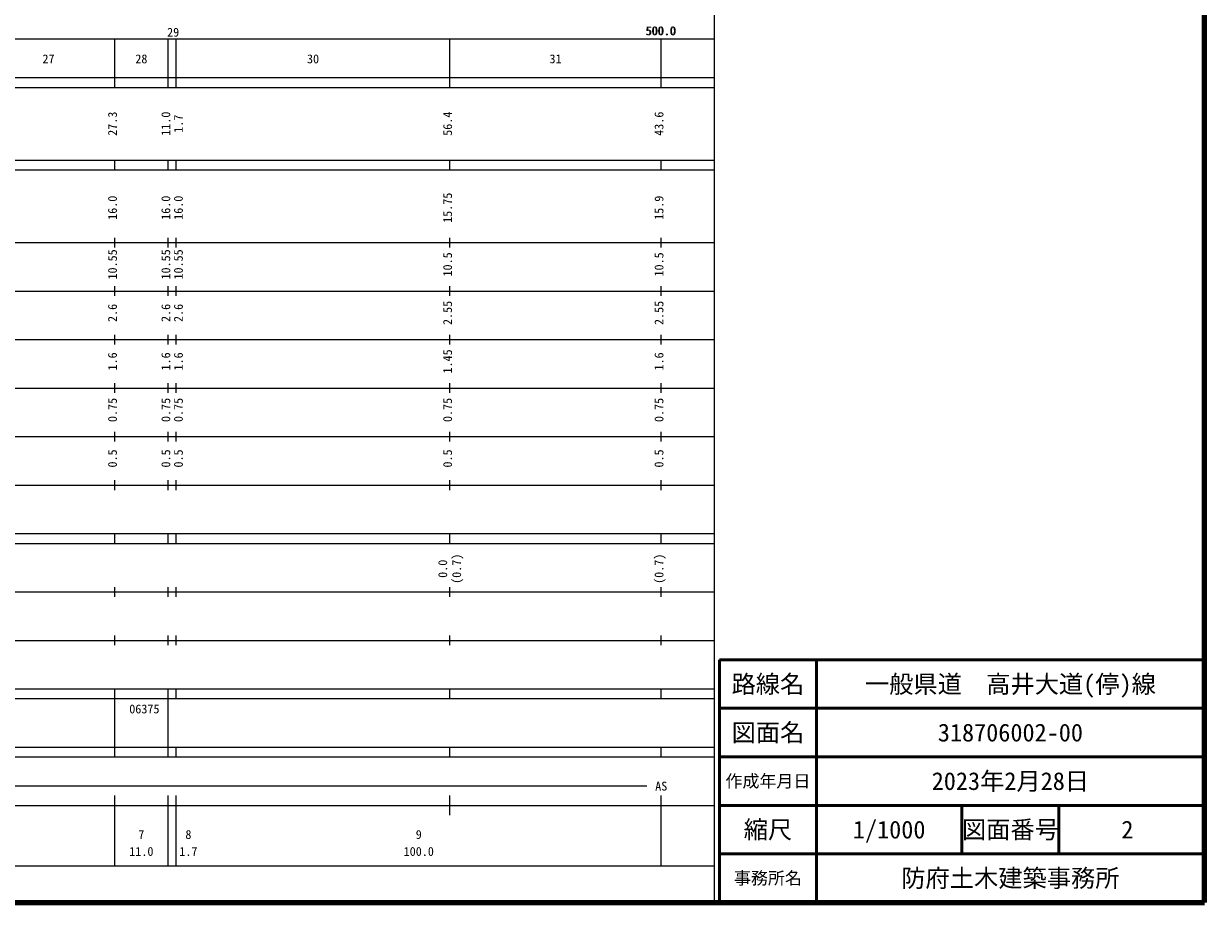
# Model space of a CAD drawing. Units: millimetres on the paper, enlarged 1000 times. Extents: x 40000 to 680000, y 20000 to 380000.
# Drawn here: x 436517 to 680000, y 20000 to 201132 of the extents above; entities that cross this region are included whole.
import ezdxf
from ezdxf.enums import TextEntityAlignment as Align

# ---------------------------------------------------------------- set-up
doc = ezdxf.new("R2010")
doc.units = ezdxf.units.MM
doc.header["$LTSCALE"] = 1000
for name, color, linetype, lineweight in [('M-TTL', 2, 'Continuous', 140), ('M-TTL-BAND', 7, 'Continuous', 25), ('M-TTL-FRAM', 2, 'Continuous', 50), ('M-TTL-LINE', 7, 'Continuous', 50)]:
    doc.layers.add(name, color=color, linetype=linetype, lineweight=lineweight)
doc.layers.add('M-TTL-TXT', color=7, linetype='Continuous')
doc.styles.add('ＭＳ ゴシック', font='')
doc.styles.get('ＭＳ ゴシック').set_extended_font_data('MS Gothic')

msp = doc.modelspace()

# ---------------------------------------------------------------- linework, layer by layer
at = {"layer": 'M-TTL'}
for p, q in [((680000, 20000), (680000, 380000)), ((40000, 20000), (680000, 20000))]:
    msp.add_line(p, q, dxfattribs=at)
at = {"layer": 'M-TTL-BAND'}
for p, q in [((579000, 20000), (579000, 370000)), ((68000, 198000), (579000, 198000)), ((455300, 188000), (455300, 198000)), ((466300, 188000), (466300, 198000)), ((468000, 188000), (468000, 198000)), ((524400, 188000), (524400, 198000)), ((568000, 188000), (568000, 198000)), ((40000, 190000), (579000, 190000)), ((40000, 188000), (579000, 188000)), ((40000, 173000), (579000, 173000)), ((455300, 171000), (455300, 173000)), ((466300, 171000), (466300, 173000)), ((468000, 171000), (468000, 173000)), ((524400, 171000), (524400, 173000)), ((568000, 171000), (568000, 173000)), ((40000, 171000), (579000, 171000)), ((40000, 156000), (579000, 156000)), ((455300, 155000), (455300, 157000)), ((466300, 155000), (466300, 157000)), ((468000, 155000), (468000, 157000)), ((524400, 155000), (524400, 157000)), ((568000, 155000), (568000, 157000)), ((455300, 145000), (455300, 147000)), ((466300, 145000), (466300, 147000)), ((468000, 145000), (468000, 147000)), ((524400, 145000), (524400, 147000)), ((568000, 145000), (568000, 147000)), ((46000, 146000), (579000, 146000)), ((455300, 135000), (455300, 137000)), ((466300, 135000), (466300, 137000)), ((468000, 135000), (468000, 137000)), ((524400, 135000), (524400, 137000)), ((568000, 135000), (568000, 137000)), ((52000, 136000), (579000, 136000)), ((455300, 125000), (455300, 127000)), ((466300, 125000), (466300, 127000)), ((468000, 125000), (468000, 127000)), ((524400, 125000), (524400, 127000)), ((568000, 125000), (568000, 127000)), ((46000, 126000), (579000, 126000)), ((455300, 115000), (455300, 117000)), ((466300, 115000), (466300, 117000)), ((468000, 115000), (468000, 117000)), ((524400, 115000), (524400, 117000)), ((568000, 115000), (568000, 117000)), ((52000, 116000), (579000, 116000)), ((46000, 106000), (579000, 106000)), ((455300, 105000), (455300, 107000)), ((466300, 105000), (466300, 107000)), ((468000, 105000), (468000, 107000)), ((524400, 105000), (524400, 107000)), ((568000, 105000), (568000, 107000)), ((40000, 96000), (579000, 96000)), ((455300, 94000), (455300, 96000)), ((466300, 94000), (466300, 96000)), ((468000, 94000), (468000, 96000)), ((524400, 94000), (524400, 96000)), ((568000, 94000), (568000, 96000)), ((40000, 94000), (579000, 94000)), ((49000, 84000), (579000, 84000)), ((455300, 83000), (455300, 85000)), ((466300, 83000), (466300, 85000)), ((468000, 83000), (468000, 85000)), ((524400, 83000), (524400, 85000)), ((568000, 83000), (568000, 85000)), ((40000, 74000), (579000, 74000)), ((455300, 73000), (455300, 75000)), ((466300, 73000), (466300, 75000)), ((468000, 73000), (468000, 75000)), ((524400, 73000), (524400, 75000)), ((568000, 73000), (568000, 75000)), ((40000, 64000), (579000, 64000)), ((455300, 62000), (455300, 64000)), ((466300, 62000), (466300, 64000)), ((468000, 62000), (468000, 64000)), ((524400, 62000), (524400, 64000)), ((568000, 62000), (568000, 64000)), ((40000, 62000), (579000, 62000)), ((455300, 52000), (455300, 62000)), ((466300, 52000), (466300, 62000)), ((40000, 52000), (579000, 52000)), ((455300, 50000), (455300, 52000)), ((466300, 50000), (466300, 52000)), ((468000, 50000), (468000, 52000)), ((524400, 50000), (524400, 52000)), ((568000, 50000), (568000, 52000)), ((40000, 50000), (579000, 50000)), ((71000, 44000), (565000, 44000)), ((455300, 27500), (455300, 42000)), ((466300, 27500), (466300, 42000)), ((468000, 27500), (468000, 42000)), ((524400, 38000), (524400, 42000)), ((568000, 27500), (568000, 42000)), ((40000, 40000), (579000, 40000)), ((68000, 27500), (579000, 27500))]:
    msp.add_line(p, q, dxfattribs=at)
at = {"layer": 'M-TTL-FRAM'}
for p, q in [((680000, 70000), (580000, 70000)), ((580000, 70000), (580000, 20000))]:
    msp.add_line(p, q, dxfattribs=at)
at = {"layer": 'M-TTL-LINE'}
for p, q in [((600000, 70000), (600000, 20000)), ((680000, 60000), (580000, 60000)), ((680000, 50000), (580000, 50000)), ((680000, 40000), (580000, 40000)), ((630000, 40000), (630000, 30000)), ((650000, 40000), (650000, 30000)), ((680000, 30000), (580000, 30000))]:
    msp.add_line(p, q, dxfattribs=at)

# ---------------------------------------------------------------- texts
at = {"layer": 'M-TTL-BAND', "style": 'ＭＳ ゴシック'}
for s, p in [('29', (467351, 197894)), ('500.0', (567844, 198195)), ('500.0', (568000, 198195)), ('27', (441650, 192405)), ('28', (460800, 192405)), ('30', (496200, 192405)), ('31', (546200, 192405)), ('AS', (568000, 42500)), ('7', (460800, 32523)), ('8', (470502, 32523)), ('9', (518000, 32523)), ('11.0', (460800, 29033)), ('1.7', (470502, 29033)), ('100.0', (518000, 29033))]:
    msp.add_text(s, height=1833, dxfattribs=at).set_placement(p, align=Align.BOTTOM_CENTER)
for s, p in [('27.3', (456300, 180500)), ('11.0', (467300, 180500)), ('56.4', (525400, 180500)), ('43.6', (569000, 180500)), ('1.7', (469895, 180500)), ('15.75', (525400, 163174)), ('16.0', (456300, 163174)), ('16.0', (467300, 163174)), ('16.0', (469895, 163174)), ('15.9', (569000, 163174)), ('10.55', (456300, 151500)), ('10.55', (467300, 151500)), ('10.55', (469895, 151500)), ('10.5', (525400, 151500)), ('10.5', (569000, 151500)), ('2.55', (525400, 141500)), ('2.55', (569000, 141500)), ('2.6', (456300, 141500)), ('2.6', (467300, 141500)), ('2.6', (469895, 141500)), ('1.6', (456300, 131500)), ('1.6', (467300, 131500)), ('1.6', (469895, 131500)), ('1.45', (525400, 131500)), ('1.6', (569000, 131500)), ('0.75', (456300, 121500)), ('0.75', (467300, 121500)), ('0.75', (469895, 121500)), ('0.75', (525400, 121500)), ('0.75', (569000, 121500)), ('0.5', (456300, 111500)), ('0.5', (467300, 111500)), ('0.5', (469895, 111500)), ('0.5', (525400, 111500)), ('0.5', (569000, 111500)), ('0.0', (524400, 88764)), ('(0.7)', (527270, 88764)), ('(0.7)', (569000, 88764))]:
    msp.add_text(s, height=1833, rotation=90, dxfattribs=at).set_placement(p, align=Align.BOTTOM_CENTER)
msp.add_text('06375', height=1833, dxfattribs=at).set_placement((458300, 58405), align=Align.BOTTOM_LEFT)
at = {"layer": 'M-TTL-TXT', "style": 'ＭＳ ゴシック'}
for s, height, p in [('路線名', 3666, (590000, 65000)), ('路線名', 3666, (590000, 65000)), ('一般県道\u3000高井大道(停)線', 3666, (640000, 65000)), ('図面名', 3666, (590000, 55000)), ('図面名', 3666, (590000, 55000)), ('318706002-00', 3666, (640000, 55000)), ('作成年月日', 2566, (590000, 45000)), ('作成年月日', 2566, (590000, 45000)), ('2023年2月28日', 3666, (640000, 45000)), ('縮尺', 3666, (590000, 35000)), ('縮尺', 3666, (590000, 35000)), ('1/1000', 3666, (615000, 35000)), ('図面番号', 3666, (640000, 35000)), ('図面番号', 3666, (640000, 35000)), ('2', 3666, (664125, 35000)), ('防府土木建築事務所', 3666, (640000, 25000)), ('事務所名', 2566, (590000, 25000)), ('事務所名', 2566, (590000, 25000))]:
    msp.add_text(s, height=height, dxfattribs=at).set_placement(p, align=Align.MIDDLE_CENTER)

doc.saveas('drawing.dxf')
